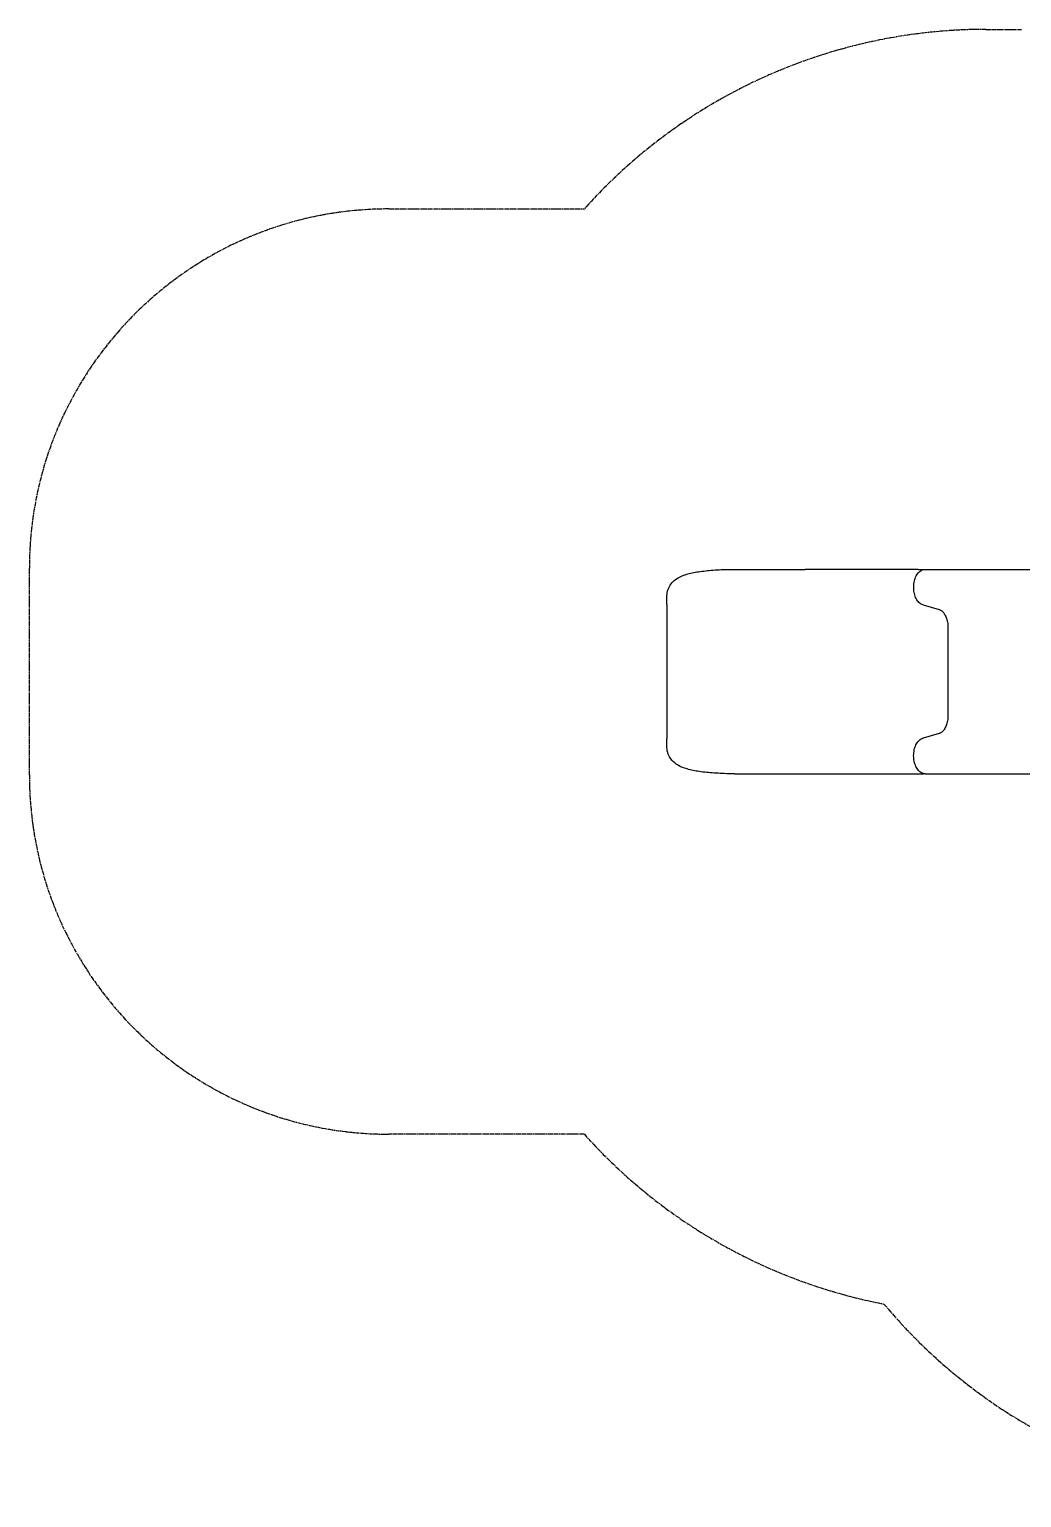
# Model space of a CAD drawing. Header units: millimetres. Extents: x 1307 to 7607, y 510 to 4810.
# Drawn here: x 1307 to 4068, y 510 to 4598 of the extents above; entities that cross this region are included whole.
import ezdxf

# ---------------------------------------------------------------- set-up
doc = ezdxf.new("R2010")
doc.units = ezdxf.units.MM
doc.linetypes.add('AM_ISO08W050', pattern=[18, 12, -1.5, 3, -1.5])
doc.layers.add('AM_4', color=3, linetype='Continuous', lineweight=25)
doc.layers.add('AM_7', color=4, linetype='AM_ISO08W050', lineweight=25)

msp = doc.modelspace()

# ---------------------------------------------------------------- linework, layer by layer
at = {"layer": 'AM_4'}
for p, q in [((3270.4, 3094.5), (3466.4, 3094.5)), ((3780.8, 3094.5), (3466.4, 3094.5)), ((3780.8, 3094.5), (3795.2, 3094.5)), ((3799.9, 3094.5), (4115.1, 3094.5)), ((3081.4, 2996.4), (3081.4, 3020.4)), ((3081.4, 2996.4), (3081.4, 2623.4)), ((3794, 2995.3), (3838.6, 2982.6)), ((3863.4, 2933.3), (3863.4, 2686.6)), ((3081.4, 2599.5), (3081.4, 2623.4)), ((3838.6, 2637.3), (3794, 2624.5)), ((3270.4, 2525.3), (3466.4, 2525.3)), ((3466.4, 2525.3), (3780.8, 2525.3)), ((3780.8, 2525.3), (3795.2, 2525.3)), ((3799.9, 2525.3), (4115.1, 2525.3))]:
    msp.add_line(p, q, dxfattribs=at)
for points, knots in [([(3081.4, 3020.4), (3081.4, 3026.8), (3082.6, 3033.2), (3086.7, 3044.8), (3089.7, 3049.9), (3096.6, 3059), (3100.6, 3062.6), (3109.9, 3069.9), (3115, 3072.5), (3130.5, 3079.6), (3140.5, 3082.3), (3163.1, 3087.1), (3175.5, 3089), (3202.5, 3091.9), (3217, 3093), (3244.6, 3094.2), (3257.5, 3094.5), (3270.4, 3094.5)], [3.141593, 3.141593, 3.141593, 3.141593, 3.20289, 3.20289, 3.270091, 3.270091, 3.356678, 3.356678, 3.493198, 3.493198, 3.790168, 3.790168, 4.087137, 4.087137, 4.384107, 4.384107, 4.626442, 4.626442, 4.626442, 4.626442]), ([(3794, 2995.3), (3790.8, 2996.3), (3787.6, 2998), (3781.7, 3002.9), (3779, 3006.1), (3774.3, 3013.9), (3772.4, 3018.3), (3769.5, 3028.1), (3768.6, 3033.3), (3767.8, 3043.9), (3767.9, 3049.3), (3769.3, 3059.7), (3770.5, 3064.8), (3773.8, 3074.1), (3776, 3078.4), (3781.2, 3085.6), (3784.2, 3088.5), (3790.7, 3092.7), (3794.1, 3094), (3798.4, 3094.5), (3799.1, 3094.5), (3799.9, 3094.5)], [0.174533, 0.174533, 0.174533, 0.174533, 0.472706, 0.472706, 0.791941, 0.791941, 1.120504, 1.120504, 1.449126, 1.449126, 1.776847, 1.776847, 2.104722, 2.104722, 2.433601, 2.433601, 2.761145, 2.761145, 3.074428, 3.074428, 3.141593, 3.141593, 3.141593, 3.141593]), ([(3081.4, 2997.4), (3081.4, 2997.4), (3081.4, 2997.5), (3081.4, 2997.6), (3081.4, 2997.6), (3081.4, 2997.6), (3081.4, 2997.6), (3081.4, 2997.6)], [0.00000717, 0.00000717, 0.00000717, 0.00000717, 0.03524072, 0.03524072, 0.06797578, 0.06797578, 0.06804759, 0.06804759, 0.06804759, 0.06804759]), ([(3838.6, 2982.6), (3841.2, 2981.8), (3843.7, 2980.5), (3848.6, 2976.6), (3851, 2974.1), (3855.2, 2967.9), (3857.1, 2964.3), (3860.1, 2956.3), (3861.3, 2951.9), (3863, 2942.8), (3863.4, 2938), (3863.4, 2933.3)], [3.316126, 3.316126, 3.316126, 3.316126, 3.595378, 3.595378, 3.874631, 3.874631, 4.153884, 4.153884, 4.433136, 4.433136, 4.712389, 4.712389, 4.712389, 4.712389]), ([(3863.4, 2686.6), (3863.4, 2681.8), (3863, 2677.1), (3861.3, 2667.9), (3860.1, 2663.6), (3857.1, 2655.6), (3855.2, 2652), (3851, 2645.8), (3848.6, 2643.2), (3843.7, 2639.3), (3841.2, 2638), (3838.6, 2637.3)], [4.712389, 4.712389, 4.712389, 4.712389, 4.991642, 4.991642, 5.270894, 5.270894, 5.550147, 5.550147, 5.8294, 5.8294, 6.108652, 6.108652, 6.108652, 6.108652]), ([(3081.4, 2622.3), (3081.4, 2622.3), (3081.4, 2622.3), (3081.4, 2622.3), (3081.4, 2622.3), (3081.4, 2622.4), (3081.4, 2622.4), (3081.4, 2622.5)], [0.11823766, 0.11823766, 0.11823766, 0.11823766, 0.13283577, 0.13283577, 0.15344265, 0.15344265, 0.18636655, 0.18636655, 0.18636655, 0.18636655]), ([(3799.9, 2525.3), (3796.6, 2525.3), (3793.3, 2526.1), (3787, 2529.2), (3784, 2531.6), (3778.5, 2537.6), (3776.1, 2541.4), (3772, 2550.1), (3770.5, 2554.9), (3768.4, 2565.1), (3767.9, 2570.5), (3768, 2581.2), (3768.6, 2586.5), (3770.7, 2596.6), (3772.4, 2601.4), (3776.5, 2610), (3779, 2613.8), (3784.8, 2619.8), (3788, 2622.2), (3792.3, 2624), (3793.2, 2624.3), (3794, 2624.5)], [6.283185, 6.283185, 6.283185, 6.283185, 6.575404, 6.575404, 6.882056, 6.882056, 7.206932, 7.206932, 7.535974, 7.535974, 7.864153, 7.864153, 8.19179, 8.19179, 8.520033, 8.520033, 8.849063, 8.849063, 9.173126, 9.173126, 9.250245, 9.250245, 9.250245, 9.250245]), ([(3270.4, 2525.3), (3254.6, 2525.3), (3238.9, 2525.7), (3209, 2527.4), (3194.7, 2528.6), (3168.6, 2531.9), (3156.6, 2533.9), (3134.8, 2539.2), (3125.1, 2542), (3109.4, 2550.6), (3104.5, 2553.7), (3094.3, 2563.4), (3088.9, 2570), (3082.8, 2585.4), (3081.4, 2592.4), (3081.4, 2599.5)], [1.656744, 1.656744, 1.656744, 1.656744, 1.953713, 1.953713, 2.250683, 2.250683, 2.547653, 2.547653, 2.844623, 2.844623, 2.965612, 2.965612, 3.074626, 3.074626, 3.141593, 3.141593, 3.141593, 3.141593])]:
    msp.add_open_spline(points, degree=3, knots=knots, dxfattribs=at)
for points in [[(3795.2, 3094.5), (3795.9, 3094.5), (3796.7, 3094.5), (3797.5, 3094.4)], [(3081.4, 2996.4), (3081.4, 2996.7), (3081.4, 2997.1), (3081.4, 2997.4)], [(3081.4, 2622.5), (3081.4, 2622.8), (3081.4, 2623.1), (3081.4, 2623.4)], [(3797.5, 2525.5), (3796.7, 2525.4), (3795.9, 2525.3), (3795.2, 2525.3)]]:
    msp.add_open_spline(points, degree=3, dxfattribs=at)
at = {"layer": 'AM_7'}
for p, q in [((3968.4, 4597.9), (4068.4, 4597.9)), ((2307.1, 4097.9), (2851.3, 4097.9)), ((1307.1, 2521.9), (1307.1, 3097.9)), ((2851.6, 1521.6), (2307.1, 1521.9))]:
    msp.add_line(p, q, dxfattribs=at)
for centre, radius, start, end in [((3969.3, 3097.9), 1500, 90.0357, 138.2065), ((2307.1, 3097.9), 1000, 90, 180), ((2307.1, 2521.9), 1000, 180, 270), ((3969.3, 2521.9), 1500, 221.8272, 259.0875), ((4837.2, 2009.9), 1500, 219.8354, 270)]:
    msp.add_arc(centre, radius, start, end, dxfattribs=at)

doc.saveas('drawing.dxf')
